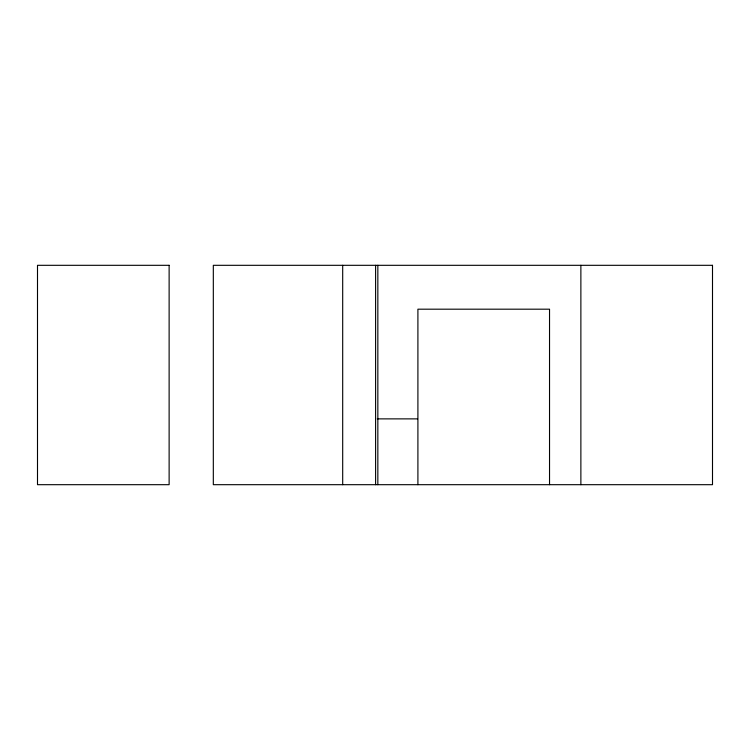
<?xml version="1.0" encoding="UTF-8"?>
<svg xmlns="http://www.w3.org/2000/svg" width="750" height="750" viewBox="0 0 750 750"><rect width="100%" height="100%" fill="white"/><g stroke="black" fill="none" stroke-linecap="round" stroke-linejoin="round"><path stroke-width="1.12" d="M377.25 418.875L417.562 418.875M580.875 265.312L580.875 484.688M549.534 484.688L549.534 309.188L417.909 309.188L417.909 484.688M377.841 265.312L377.841 484.688M375.6 265.312L375.6 484.688M342.694 265.312L342.694 484.688M169.125 265.312L37.5 265.312L37.5 484.688L169.125 484.688L169.125 265.312M712.5 265.312L213.319 265.312L213.319 484.688L712.5 484.688L712.5 265.312"/></g></svg>
